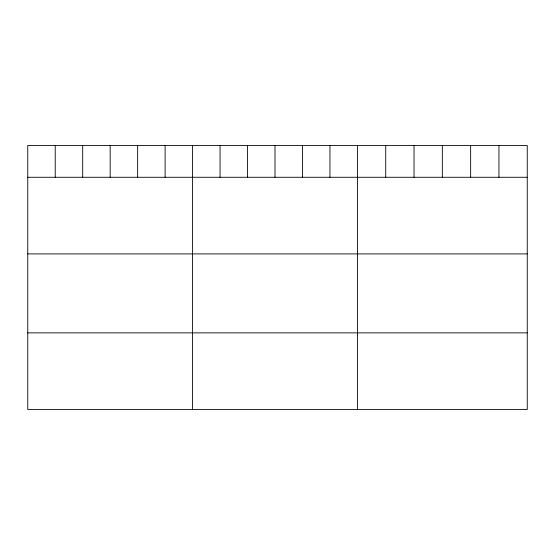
<?xml version="1.0" encoding="UTF-8"?>
<svg xmlns="http://www.w3.org/2000/svg" width="555" height="555" viewBox="0 0 555 555"><rect width="100%" height="100%" fill="white"/><g stroke="black" fill="none" stroke-linecap="round" stroke-linejoin="round"><path stroke-width="0.83" d="M527.25 177.274L527.25 409.507L27.75 409.507L27.75 145.493L527.25 145.493L527.25 177.274L27.75 177.274M27.75 253.906L527.25 253.906M27.75 332.868L527.25 332.868M498.945 145.493L498.945 177.274M470.64 145.493L470.64 177.274M442.335 145.493L442.335 177.274M414.03 145.493L414.03 177.274M385.725 145.493L385.725 177.274M357.42 145.493L357.42 409.507M329.947 145.493L329.947 177.274M302.475 145.493L302.475 177.274M275.002 145.493L275.002 177.274M247.53 145.493L247.53 177.274M220.057 145.493L220.057 177.274M192.585 145.493L192.585 409.507M165.112 145.493L165.112 177.274M137.64 145.493L137.64 177.274M110.168 145.493L110.168 177.274M82.695 145.493L82.695 177.274M55.222 145.493L55.222 177.274"/></g></svg>
